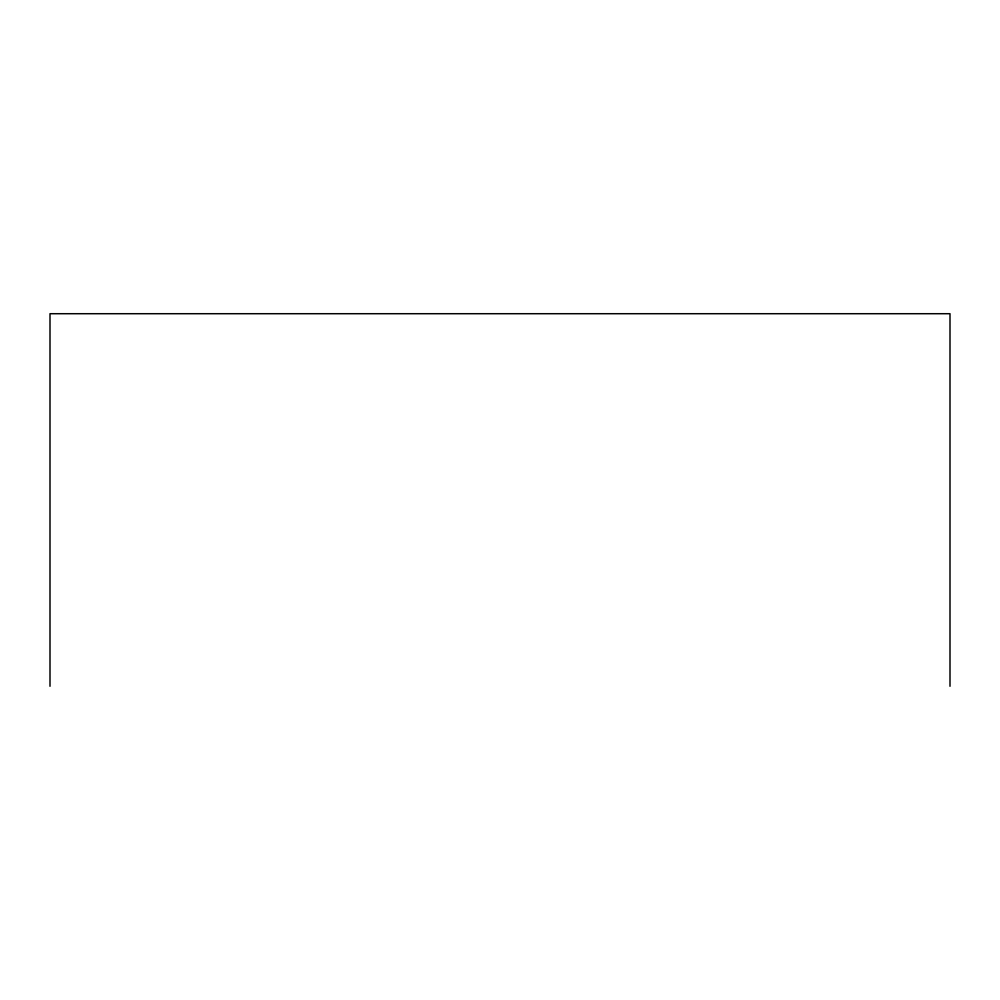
<?xml version="1.0" encoding="UTF-8"?>
<svg xmlns="http://www.w3.org/2000/svg" width="1000" height="1000" viewBox="0 0 1000 1000"><rect width="100%" height="100%" fill="white"/><g stroke="black" fill="none" stroke-linecap="round" stroke-linejoin="round"><path stroke-width="1.5" d="M950 686.287L950 313.712L50 313.712L50 686.287"/></g></svg>
